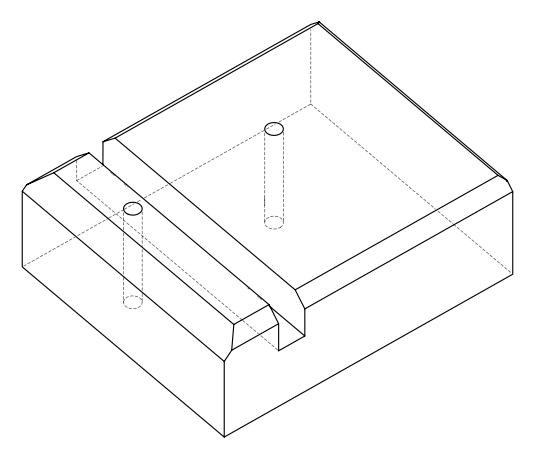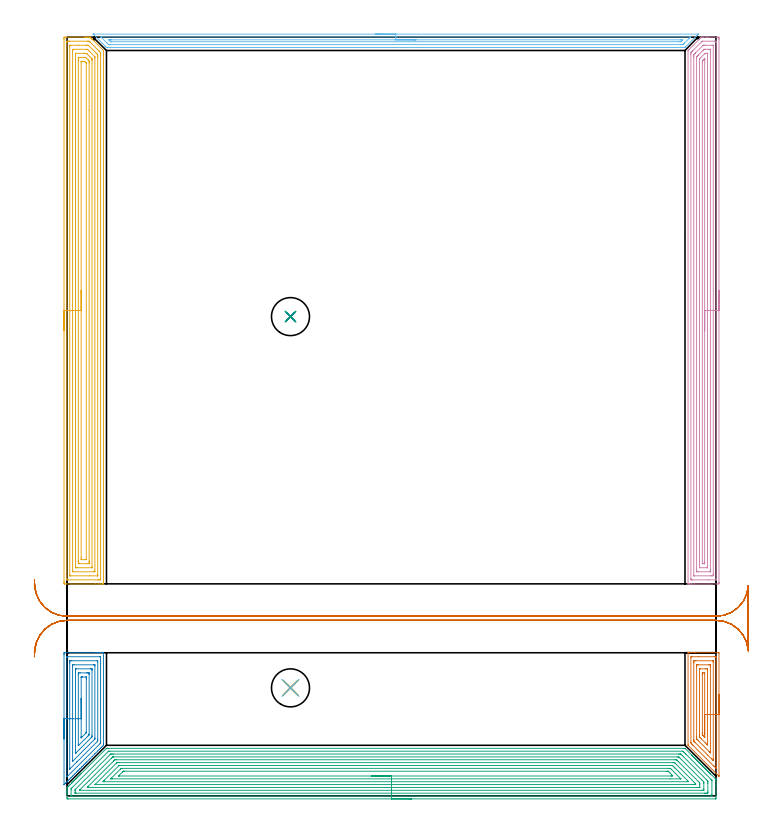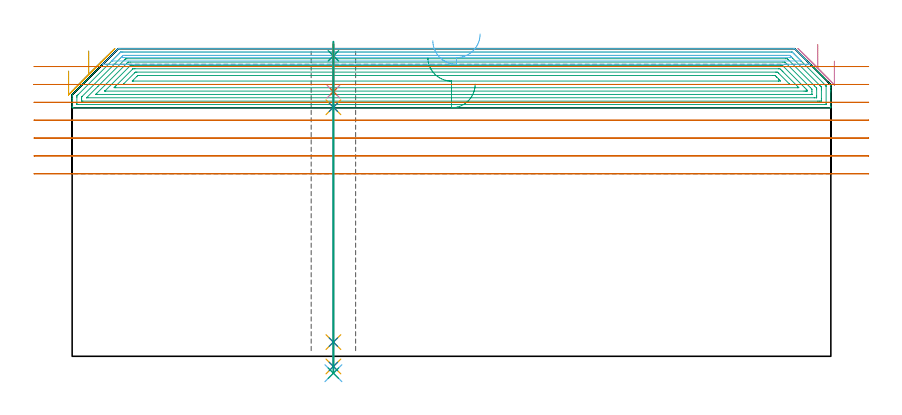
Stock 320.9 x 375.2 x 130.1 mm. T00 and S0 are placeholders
(PLAN: 15 operations, 8 tool changes, 78.4 min)
(1 AREA_MILL | FG_CHAMFER_SURFACE | UGT0205_001 | 2.82 min | 8663 mm3)
(2 AREA_MILL_1 | FG_CHAMFER_SURFACE_1 | UGT0205_001 | 3.51 min | 14572 mm3)
(3 AREA_MILL_2 | FG_CHAMFER_SURFACE_2 | UGT0205_001 | 22.67 min | 95317 mm3)
(4 AREA_MILL_3 | FG_CHAMFER_SURFACE_3 | UGT0205_001 | 13.15 min | 32500 mm3)
(5 AREA_MILL_4 | FG_CHAMFER_SURFACE_4 | UGT0205_001 | 15.45 min | 52870 mm3)
(6 AREA_MILL_5 | FG_CHAMFER_SURFACE_5 | UGT0205_001 | 7.21 min | 6330 mm3)
(7 MILL_RECTANGULAR_SLOT | SLOT_RECTANGULAR | UGT0201_004 | Follow Part, ap 8, ae 75% | 10.93 min | 572535 mm3)
(8 SPOT_DRILL | STEP1HOLE | NXT0321_9005460120000 | 0.05 min | 244 mm3)
(9 SPOT_DRILL_1 | STEP1HOLE_1 | NXT0321_9005460120000 | 0.05 min | 194 mm3)
(10 DRILL_BLIND_HOLE_INTO_CENTER | STEP1HOLE | NXT0301_092 | 0.08 min | 1853 mm3)
(11 GUN_DRILL_THROUGH_HOLE | STEP1HOLE | UGT0307_009 | 0.65 min | 12650 mm3)
(12 DRILL_TO_ENLARGE_THROUGH_HOLE | STEP1HOLE | UGT0301_256 | 0.56 min | 21335 mm3)
(13 DRILL_BLIND_HOLE_INTO_CENTER_1 | STEP1HOLE_1 | NXT0301_092 | 0.08 min | 1792 mm3)
(14 GUN_DRILL_THROUGH_HOLE_1 | STEP1HOLE_1 | UGT0307_009 | 0.65 min | 12782 mm3)
(15 DRILL_TO_ENLARGE_THROUGH_HOLE_1 | STEP1HOLE_1 | UGT0301_256 | 0.56 min | 21415 mm3)
(TOOL UGT0205_001 | Chamfer Mill 20 x 3 x 45 deg. | D20 FL50 Z2)
(TOOL UGT0201_004 | End Mill 32 mm | D32 FL53 Z6)
(TOOL NXT0321_9005460120000 | NC Spot Drill, 142deg, 12mm, Carbide, Uncoated | D12 PA142 FL30 Z2)
(TOOL NXT0301_092 | Carbide Drill 12.1mm [860.1-1210-061A1-MM 2214] | D12.1 PA140 FL77 Z2)
(TOOL UGT0307_009 | Gun Drill 12 mm | D12 PA130 FL24 Z1)
(TOOL UGT0301_256 | Twist Drill 18.8 mm | D18.8 PA118 FL135 Z2)
(OP 1 AREA_MILL)
G17 G21 G94 G90
T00 M6
G54
G17 G0 G90 X322.4 Y50.25 S1061 M3
G43 Z140.1 H0
Z124.8
G94 G1 Y50.212 Z123.928 F250.
Y50.098 Z123.064
Y49.909 Z122.212
Y49.647 Z121.38
Y49.313 Z120.574
Y48.91 Z119.8
Y48.442 Z119.064
Y47.91 Z118.372
Y47.321 Z117.729
Y46.678 Z117.14
Y45.986 Z116.608
Y45.25 Z116.14
Y44.476 Z115.737
Y43.67 Z115.403
Y42.838 Z115.141
Y41.986 Z114.952
Y41.122 Z114.838
Y40.25 Z114.8
Y9.873
X322.399 Y9.823 Z114.801
X322.391 Y9.712 Z114.805
X322.299 Y9.801 Z114.899
X322.226 Y9.873 Z114.971
X307.113 Y24.987 Z130.087
X307.107 Y25.004 Z130.093
X307.1 Y25.508 Z130.1
Y70.628
X307.103 Y70.791 Z130.088
X307.139 Y70.8 Z130.052
X307.521 Z129.678
X307.846 Z129.353
X308.533 Z128.662
X309.764 Z127.432
X310.309 Z126.885
X310.925 Z126.27
X322.129 Y70.799 Z115.069
X322.392 Y70.79 Z114.806
X322.399 Y70.526 Z114.799
X322.4 Y40.25 Z114.8
X320.986 Z116.214
X320.985 Y13.893 Z116.215
Y13.875
X320.967 Y13.595 Z116.233
X320.659 Y13.893 Z116.541
X320.079 Y14.471 Z117.121
X319.763 Y14.787 Z117.437
X309.421 Y25.129 Z127.779
X309.043 Y25.508 Z128.157
X308.533 Y26.029 Z128.667
X308.515 Y26.402 Z128.685
Y26.42
Y68.412
X308.533 Y68.79 Z128.667
X309.019 Y68.798 Z128.181
X312.348 Y68.8 Z124.852
X320.079 Z117.121
X320.565 Y68.798 Z116.635
X320.967 Y68.79 Z116.233
X320.985 Y68.412 Z116.215
X320.986 Y68.394 Z116.214
Y40.25
X319.572 Z117.628
X319.571 Y18.36 Z117.629
X319.57 Y17.979 Z117.63
X319.566 Y17.467 Z117.634
X319.565 Y17.451 Z117.635
X319.539 Y17.467 Z117.661
X319.191 Y17.811 Z118.009
X318.639 Y18.36 Z118.561
X316.852 Y20.147 Z120.348
X310.598 Y26.402 Z126.602
X310.309 Y26.692 Z126.891
X310.011 Y26.998 Z127.189
X309.939 Y27.073 Z127.261
X309.935 Y27.168 Z127.265
X309.932 Y27.295 Z127.268
X309.929 Y27.677 Z127.271
Y65.713
X309.93 Y66.095 Z127.27
X309.933 Y66.607 Z127.267
X309.935 Y66.789 Z127.265
X310.121 Y66.797 Z127.079
X310.309 Y66.798 Z126.891
X311.005 Y66.8 Z126.195
X319.191 Y66.799 Z118.009
X319.383 Y66.797 Z117.817
X319.51 Y66.793 Z117.69
X319.554 Y66.79 Z117.646
X319.565 Y66.776 Z117.635
X319.567 Y66.734 Z117.633
X319.569 Y66.607 Z117.631
X319.571 Y66.224 Z117.629
X319.572 Y40.25 Z117.628
X318.157 Z119.043
Y21.934
X318.152 Y21.32 Z119.048
X318.151 Y21.312 Z119.049
X318.148 Z119.052
X318.106 Y21.348 Z119.094
X318.021 Y21.429 Z119.179
X317.853 Y21.596 Z119.347
X317.514 Y21.934 Z119.686
X312.086 Y27.363 Z125.114
X311.675 Y27.776 Z125.525
X311.47 Y27.985 Z125.73
X311.369 Y28.092 Z125.831
X311.349 Y28.116 Z125.851
X311.347 Y28.139 Z125.853
X311.345 Y28.188 Z125.855
X311.343 Y28.936 Z125.857
Y29.082
Y63.926
X311.347 Y64.669 Z125.853
X311.35 Y64.777 Z125.85
X311.357 Y64.791 Z125.843
X311.38 Y64.794 Z125.82
X311.434 Y64.797 Z125.766
X311.651 Y64.799 Z125.549
X312.086 Y64.8 Z125.114
X317.434 Z119.766
X317.855 Y64.794 Z119.345
X318.065 Y64.79 Z119.135
X318.151 Y64.778 Z119.049
X318.157 Y63.926 Z119.043
Y40.25
X316.743 Z120.457
Y25.508
X316.742 Y25.292 Z120.458
X316.739 Y25.218 Z120.461
X316.737 Y25.177 Z120.463
X316.664 Y25.244 Z120.536
X316.526 Y25.375 Z120.674
X316.39 Y25.508 Z120.81
X315.638 Y26.26 Z121.562
X313.71 Y28.188 Z123.49
X312.974 Y28.926 Z124.226
X312.821 Y29.082 Z124.379
X312.77 Y29.14 Z124.43
X312.764 Y29.192 Z124.436
X312.761 Y29.296 Z124.439
X312.757 Y29.975 Z124.443
Y30.193
Y62.576
X312.759 Y62.721 Z124.441
X312.762 Y62.773 Z124.438
X312.765 Y62.791 Z124.435
X312.77 Y62.794 Z124.43
X312.81 Y62.797 Z124.39
X312.974 Y62.799 Z124.226
X313.205 Y62.8 Z123.995
X315.871 Y62.799 Z121.329
X316.526 Y62.79 Z120.674
X316.736 Y62.784 Z120.464
X316.741 Y62.358 Z120.459
X316.742 Y62.14 Z120.458
X316.743 Y40.25 Z120.457
X315.329 Z121.871
Y29.393
X315.327 Y29.082 Z121.873
X315.325 Y29.042 Z121.875
X315.322 Y29.037 Z121.878
X315.319 Z121.881
X315.268 Y29.082 Z121.932
X314.75 Y29.599 Z122.45
X314.376 Y29.975 Z122.824
X314.25 Y30.11 Z122.95
X314.178 Y30.198 Z123.022
X314.176 Y30.267 Z123.024
X314.173 Y30.556 Z123.027
X314.171 Y30.869 Z123.029
Y31.451
Y60.041
X314.173 Y60.353 Z123.027
X314.176 Y60.644 Z123.024
X314.178 Y60.78 Z123.022
X314.314 Y60.791 Z122.886
X314.75 Y60.797 Z122.45
X315.195 Y60.799 Z122.005
X315.31 Y60.793 Z121.89
X315.32 Y60.79 Z121.88
X315.323 Y60.781 Z121.877
X315.326 Y60.744 Z121.874
X315.328 Y60.664 Z121.872
X315.329 Y40.25 Z121.871
Y39.378 Z121.909
Y38.513 Z122.023
Y37.662 Z122.212
Y36.83 Z122.474
Y36.024 Z122.808
Y35.25 Z123.211
Y34.514 Z123.68
Y33.822 Z124.211
Y33.179 Z124.8
Y32.59 Z125.443
Y32.058 Z126.135
Y31.59 Z126.871
Y31.187 Z127.645
Y30.853 Z128.451
Y30.591 Z129.283
Y30.402 Z130.135
Y30.288 Z131.
Y30.25 Z131.871
G0 Z140.1
M5
M2
(OP 2 AREA_MILL_1)
G17 G21 G94 G90
T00 M6
G54
G17 G0 G90 X-1.5 Y28.15 S1061 M3
G43 Z140.1 H0
Z120.6
G94 G1 Y28.188 Z119.728 F250.
Y28.302 Z118.863
Y28.491 Z118.012
Y28.753 Z117.18
Y29.087 Z116.374
Y29.49 Z115.6
Y29.958 Z114.864
Y30.489 Z114.172
Y31.079 Z113.529
Y31.722 Z112.939
Y32.414 Z112.408
Y33.15 Z111.94
Y33.924 Z111.537
Y34.73 Z111.203
Y35.562 Z110.941
Y36.413 Z110.752
Y37.278 Z110.638
Y38.15 Z110.6
Y69.808
X-1.499 Y70.218 Z110.601
X-1.495 Y70.693 Z110.603
X-1.491 Y70.791 Z110.605
X-1.024 Y70.8 Z111.073
X13.991 Z126.085
X14.603 Z126.701
X14.874 Z126.971
X15.486 Z127.583
X15.757 Z127.853
X16.299 Z128.399
X16.641 Z128.74
X17.524 Z129.623
X17.709 Y70.799 Z129.808
X17.972 Y70.79 Z130.071
X17.993 Y70.734 Z130.093
X18. Y70.663 Z130.1
Y25.679
X17.996 Y25.002 Z130.088
X17.973 Y24.975 Z130.071
X17.965 Y24.965 Z130.063
X17.524 Y24.523 Z129.622
X17.345 Y24.343 Z129.441
X16.781 Y23.781 Z128.881
X16.454 Y23.452 Z128.55
X15.867 Y22.867 Z127.967
X15.169 Y22.168 Z127.268
X13.78 Y20.78 Z125.879
X12.444 Y19.444 Z124.543
X11.108 Y18.107 Z123.207
X9.772 Y16.771 Z121.87
X9.326 Y16.326 Z121.425
X8.882 Y15.88 Z120.979
X8.322 Y15.322 Z120.421
X8.103 Y15.101 Z120.2
X7.991 Y14.99 Z120.088
X7.454 Y14.454 Z119.553
X7.22 Y14.218 Z119.316
X7.1 Y14.099 Z119.198
X6.586 Y13.585 Z118.685
X6.336 Y13.335 Z118.433
X6.21 Y13.208 Z118.307
X5.717 Y12.717 Z117.817
X5.453 Y12.451 Z117.549
X5.319 Y12.317 Z117.416
X4.849 Y11.849 Z116.949
X4.57 Y11.568 Z116.666
X3.981 Y10.981 Z116.081
X3.687 Y10.684 Z115.782
X3.098 Y10.098 Z115.198
X2.803 Y9.801 Z114.899
X2.2 Y9.2 Z114.3
X1.92 Y8.918 Z114.015
X1.239 Y8.239 Z113.339
X0.865 Y7.863 Z112.962
X0.325 Y7.325 Z112.425
X-0.025 Y6.973 Z112.071
X-0.589 Y6.411 Z111.511
X-0.916 Y6.082 Z111.18
X-1.363 Y5.636 Z110.735
X-1.465 Y5.541 Z110.633
X-1.495 Y5.516 Z110.603
X-1.499 Y5.619 Z110.6
X-1.5 Y5.636
Y38.15
X-0.086 Z112.014
X-0.085 Y68.436 Z112.015
X-0.082 Y68.645 Z112.018
X-0.079 Y68.749 Z112.021
X-0.075 Y68.79 Z112.025
X0.022 Y68.793 Z112.122
X0.383 Y68.799 Z112.483
X16.28 Y68.8 Z128.38
X16.48 Y68.796 Z128.58
X16.568 Y68.792 Z128.668
X16.579 Y68.789 Z128.679
X16.581 Y68.777 Z128.681
X16.584 Y68.737 Z128.684
X16.585 Y68.656 Z128.685
X16.586 Y68.492 Z128.686
X16.585 Y26.57 Z128.685
X16.58 Y26.152 Z128.68
X16.579 Y26.052 Z128.679
X16.529 Y25.991 Z128.629
X16.433 Y25.889 Z128.533
X16.229 Y25.679 Z128.329
X0.102 Y9.553 Z112.202
X0.025 Y9.478 Z112.125
X-0.051 Y9.407 Z112.049
X-0.079 Y9.382 Z112.021
X-0.084 Y9.588 Z112.016
X-0.085 Y9.645 Z112.015
X-0.086 Y38.15 Z112.014
X1.328 Z113.428
X1.329 Y65.764 Z113.429
X1.33 Y66.062 Z113.43
X1.335 Y66.655 Z113.435
X1.345 Y66.79 Z113.445
X1.485 Y66.797 Z113.585
X1.626 Y66.799 Z113.726
X2.365 Y66.8 Z114.465
X14.874 Y66.799 Z126.974
X15.018 Y66.795 Z127.118
X15.113 Y66.79 Z127.213
X15.165 Y66.782 Z127.265
X15.167 Y66.754 Z127.267
X15.169 Y66.655 Z127.269
X15.171 Y66.356 Z127.271
Y28.052
X15.168 Y27.461 Z127.268
X15.165 Y27.167 Z127.265
X15.16 Y27.072 Z127.26
X15.099 Y27.007 Z127.199
X14.874 Y26.775 Z126.974
X4.887 Y16.786 Z116.987
X1.626 Y13.525 Z113.726
X1.468 Y13.368 Z113.568
X1.401 Y13.304 Z113.501
X1.358 Y13.265 Z113.458
X1.336 Y13.247 Z113.436
X1.333 Y13.284 Z113.433
X1.33 Y13.363 Z113.43
X1.329 Y13.413 Z113.429
X1.328 Y13.508 Z113.428
Y38.15
X2.743 Z114.843
Y63.983
X2.745 Y64.636 Z114.845
X2.747 Y64.731 Z114.847
X2.749 Y64.781 Z114.849
X2.785 Y64.79 Z114.885
X3.465 Y64.8 Z115.565
X13.18 Z125.28
X13.533 Y64.796 Z125.633
X13.709 Y64.792 Z125.809
X13.748 Y64.79 Z125.848
X13.751 Y64.763 Z125.851
X13.753 Y64.71 Z125.853
X13.757 Y64.219 Z125.857
Y28.587
X13.755 Y28.351 Z125.855
X13.752 Y28.188 Z125.852
X13.75 Y28.111 Z125.85
X13.7 Y28.057 Z125.8
X13.551 Y27.904 Z125.651
X13.112 Y27.461 Z125.212
X2.856 Y17.205 Z114.956
X2.791 Y17.143 Z114.891
X2.764 Y17.119 Z114.864
X2.751 Y17.111 Z114.851
X2.749 Y17.115 Z114.849
X2.747 Y17.192 Z114.847
X2.743 Y17.426 Z114.843
Y38.15
X4.157 Z116.257
Y62.32
X4.159 Y62.44 Z116.259
X4.164 Y62.679 Z116.264
X4.171 Y62.791 Z116.271
X4.202 Y62.794 Z116.302
X4.275 Y62.797 Z116.375
X4.565 Y62.8 Z116.665
X11.631 Z123.731
X12.224 Y62.797 Z124.324
X12.309 Y62.793 Z124.409
X12.328 Y62.791 Z124.428
X12.336 Y62.718 Z124.436
X12.34 Y62.56 Z124.44
X12.343 Y62.321 Z124.443
Y62.201
X12.342 Y30.014 Z124.442
X12.336 Y29.242 Z124.436
X12.328 Y29.138 Z124.428
X12.224 Y29.029 Z124.324
X11.889 Y28.689 Z123.989
X6.209 Y23.007 Z118.309
X4.427 Y21.225 Z116.527
X4.351 Y21.149 Z116.451
X4.275 Y21.076 Z116.375
X4.197 Y21.007 Z116.297
X4.163 Y20.979 Z116.263
X4.161 Y21.026 Z116.261
X4.158 Y21.105 Z116.258
X4.157 Y21.225 Z116.257
Y21.345
Y38.15
X5.571 Z117.671
Y60.003
X5.573 Y60.419 Z117.673
X5.575 Y60.657 Z117.675
X5.578 Y60.773 Z117.678
X5.583 Y60.791 Z117.683
X5.611 Y60.794 Z117.711
X5.666 Y60.798 Z117.766
X6.042 Y60.8 Z118.142
X6.548 Z118.648
X9.575 Z121.675
X10.081 Y60.799 Z122.181
X10.458 Y60.796 Z122.558
X10.835 Y60.79 Z122.935
X10.922 Y60.78 Z123.022
X10.925 Y60.704 Z123.025
X10.927 Y60.578 Z123.027
X10.928 Y60.419 Z123.028
X10.929 Y59.945 Z123.029
X10.928 Y30.549 Z123.028
X10.927 Y30.341 Z123.027
X10.924 Y30.237 Z123.024
X10.922 Y30.19 Z123.022
X10.876 Y30.133 Z122.976
X10.669 Y29.92 Z122.769
X10.458 Y29.706 Z122.558
X10.227 Y29.475 Z122.327
X5.792 Y25.041 Z117.892
X5.616 Y24.869 Z117.716
X5.584 Y24.842 Z117.684
X5.578 Y24.839 Z117.678
X5.576 Y24.858 Z117.676
X5.573 Y24.942 Z117.673
X5.571 Y25.018 Z117.671
Y25.075
Y38.15
X6.985 Z119.085
X6.986 Y58.577 Z119.086
Y58.638
X6.99 Y58.741 Z119.09
X6.992 Y58.784 Z119.092
X7.165 Y58.79 Z119.265
X7.487 Y58.797 Z119.587
X7.648 Y58.8 Z119.748
X9.471 Y58.799 Z121.571
X9.481 Y58.797 Z121.581
X9.508 Y58.791 Z121.608
X9.512 Y58.701 Z121.612
X9.513 Y58.638 Z121.613
X9.515 Y57.808 Z121.615
X9.514 Y31.914 Z121.614
X9.51 Y31.5 Z121.61
X9.508 Y31.293 Z121.608
X9.496 Y31.205 Z121.596
X9.447 Y31.152 Z121.547
X9.325 Y31.024 Z121.425
X7.45 Y29.147 Z119.55
X7.233 Y28.932 Z119.333
X7.019 Y28.724 Z119.119
X6.996 Y28.704 Z119.096
X6.992 Z119.092
X6.99 Y28.732 Z119.09
X6.987 Y28.881 Z119.087
X6.985 Y29.181 Z119.085
Y29.242
Y38.15
Y39.021 Z119.123
Y39.886 Z119.237
Y40.738 Z119.426
Y41.57 Z119.688
Y42.376 Z120.022
Y43.15 Z120.425
Y43.886 Z120.894
Y44.578 Z121.425
Y45.221 Z122.014
Y45.81 Z122.657
Y46.341 Z123.349
Y46.81 Z124.085
Y47.213 Z124.859
Y47.547 Z125.665
Y47.809 Z126.497
Y47.998 Z127.349
Y48.112 Z128.214
Y48.15 Z129.085
G0 Z140.1
M5
M2
(OP 3 AREA_MILL_2)
G17 G21 G94 G90
T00 M6
G54
G17 G0 G90 X170.45 Y-1.5 S1061 M3
G43 Z140.1 H0
Z115.1
G94 G1 X170.412 Z114.228 F250.
X170.298 Z113.363
X170.109 Z112.512
X169.847 Z111.68
X169.513 Z110.874
X169.11 Z110.1
X168.642 Z109.364
X168.11 Z108.672
X167.521 Z108.029
X166.878 Z107.439
X166.186 Z106.908
X165.45 Z106.44
X164.676 Z106.037
X163.87 Z105.703
X163.038 Z105.441
X162.186 Z105.252
X161.322 Z105.138
X160.45 Z105.1
X0.612
X0.088 Y-1.494 Z105.103
X0.008 Y-1.491 Z105.105
X0. Y-0.973 Z105.623
Y0.801 Z107.395
Y1.358 Z107.955
Y1.688 Z108.284
Y2.245 Z108.841
Y2.575 Z109.17
Y3.234 Z109.833
Y3.905 Z110.504
X0.002 Y3.964 Z110.563
X0.01 Y4.009 Z110.606
X0.166 Y4.167 Z110.765
X0.348 Y4.348 Z110.947
X0.939 Y4.94 Z111.538
X1.059 Y5.061 Z111.657
X1.427 Y5.427 Z112.027
X1.581 Y5.581 Z112.181
X2.12 Y6.122 Z112.717
X2.288 Y6.289 Z112.887
X2.398 Y6.399 Z112.997
X2.563 Y6.566 Z113.16
X2.729 Y6.73 Z113.327
X2.845 Y6.846 Z113.444
X3.007 Y7.009 Z113.604
X3.169 Y7.17 Z113.768
X3.291 Y7.292 Z113.89
X3.45 Y7.452 Z114.047
X3.609 Y7.61 Z114.208
X3.738 Y7.739 Z114.337
X3.894 Y7.896 Z114.491
X4.05 Y8.051 Z114.649
X4.184 Y8.185 Z114.783
X4.337 Y8.339 Z114.935
X4.49 Y8.491 Z115.089
X4.631 Y8.632 Z115.229
X4.781 Y8.783 Z115.378
X4.931 Y8.932 Z115.529
X5.077 Y9.078 Z115.676
X5.224 Y9.226 Z115.822
X5.371 Y9.372 Z115.97
X5.524 Y9.525 Z116.122
X5.668 Y9.67 Z116.265
X5.812 Y9.813 Z116.41
X5.97 Y9.971 Z116.569
X6.111 Y10.113 Z116.709
X6.252 Y10.253 Z116.851
X6.417 Y10.418 Z117.015
X6.555 Y10.556 Z117.152
X6.692 Y10.693 Z117.291
X6.863 Y10.864 Z117.462
X6.998 Y11. Z117.596
X7.133 Y11.134 Z117.732
X19.422 Y23.421 Z130.021
X19.505 Y23.495 Z130.09
X20.257 Y23.5 Z130.1
X305.107
X305.595 Y23.501 Z130.08
X305.672 Y23.429 Z130.027
X308.79 Y20.312 Z126.908
X308.896 Y20.205 Z126.804
X308.977 Y20.123 Z126.723
X309.085 Y20.016 Z126.612
X309.189 Y19.911 Z126.511
X309.275 Y19.826 Z126.425
X309.381 Y19.721 Z126.317
X309.483 Y19.617 Z126.217
X309.572 Y19.528 Z126.128
X309.677 Y19.425 Z126.021
X309.777 Y19.324 Z125.923
X309.87 Y19.23 Z125.83
X309.972 Y19.13 Z125.726
X310.07 Y19.03 Z125.63
X310.168 Y18.933 Z125.532
X310.268 Y18.834 Z125.43
X310.364 Y18.736 Z125.336
X310.465 Y18.635 Z125.235
X310.564 Y18.538 Z125.134
X310.657 Y18.443 Z125.042
X310.763 Y18.337 Z124.937
X310.859 Y18.243 Z124.839
X310.951 Y18.149 Z124.749
X311.06 Y18.04 Z124.639
X311.155 Y17.947 Z124.543
X311.245 Y17.856 Z124.455
X311.358 Y17.742 Z124.342
X311.45 Y17.651 Z124.248
X311.538 Y17.562 Z124.161
X311.656 Y17.445 Z124.044
X311.746 Y17.356 Z123.952
X311.832 Y17.268 Z123.868
X311.953 Y17.147 Z123.746
X312.042 Y17.06 Z123.656
X312.126 Y16.975 Z123.574
X312.251 Y16.849 Z123.448
X312.337 Y16.765 Z123.361
X312.419 Y16.681 Z123.28
X312.549 Y16.552 Z123.151
X312.633 Y16.469 Z123.065
X312.713 Y16.387 Z122.987
X312.846 Y16.254 Z122.853
X312.928 Y16.173 Z122.769
X313.007 Y16.094 Z122.693
X313.144 Y15.956 Z122.555
X313.224 Y15.878 Z122.474
X313.3 Y15.8 Z122.399
X313.442 Y15.659 Z122.258
X313.52 Y15.582 Z122.178
X313.594 Y15.506 Z122.106
X313.739 Y15.361 Z121.96
X313.815 Y15.286 Z121.883
X313.888 Y15.213 Z121.812
X314.037 Y15.063 Z121.662
X314.111 Y14.991 Z121.587
X314.181 Y14.919 Z121.518
X314.335 Y14.766 Z121.365
X314.406 Y14.695 Z121.292
X314.475 Y14.626 Z121.225
X314.632 Y14.468 Z121.067
X314.702 Y14.4 Z120.996
X314.768 Y14.332 Z120.931
X314.93 Y14.17 Z120.77
X314.998 Y14.104 Z120.7
X315.062 Y14.038 Z120.637
X315.228 Y13.873 Z120.472
X315.293 Y13.808 Z120.405
X315.356 Y13.745 Z120.344
X315.525 Y13.575 Z120.174
X315.589 Y13.513 Z120.109
X315.649 Y13.451 Z120.05
X315.823 Y13.278 Z119.877
X315.884 Y13.217 Z119.814
X315.943 Y13.157 Z119.756
X316.121 Y12.98 Z119.579
X316.18 Y12.921 Z119.518
X316.237 Y12.864 Z119.463
X316.418 Y12.682 Z119.281
X316.476 Y12.626 Z119.223
X316.53 Y12.57 Z119.169
X316.716 Y12.385 Z118.984
X316.771 Y12.33 Z118.927
X316.824 Y12.277 Z118.876
X317.013 Y12.087 Z118.686
X317.067 Y12.035 Z118.631
X317.117 Y11.983 Z118.582
X317.311 Y11.789 Z118.388
X317.362 Y11.739 Z118.336
X317.411 Y11.689 Z118.288
X317.609 Y11.492 Z118.091
X317.658 Y11.443 Z118.04
X317.705 Y11.396 Z117.995
X317.906 Y11.194 Z117.793
X317.953 Y11.148 Z117.745
X317.998 Y11.102 Z117.701
X318.204 Y10.896 Z117.495
X318.249 Y10.852 Z117.449
X320.585 Y8.515 Z115.114
X320.762 Y8.339 Z114.937
X320.883 Y8.215 Z114.813
X320.898 Y8.193 Z114.79
X320.9 Y8.118 Z114.716
Y8.105 Z114.704
Y7.009 Z113.604
Y5.793 Z112.389
Y5.235 Z111.829
Y-0.973 Z105.625
X320.897 Y-1.254 Z105.343
X320.89 Y-1.492 Z105.106
X320.65 Y-1.499 Z105.099
X160.45 Y-1.5 Z105.1
Y-0.086 Z106.514
X2.398
X2.175 Y-0.084 Z106.516
X2.064 Y-0.082 Z106.518
X2.016 Y-0.079 Z106.521
X2.01 Y-0.047 Z106.553
X2.005 Y0.055 Z106.655
X2.001 Y0.309 Z106.909
X2.002 Y2.969 Z109.569
X2.01 Y3.462 Z110.062
X2.018 Y3.556 Z110.156
X2.077 Y3.621 Z110.221
X2.155 Y3.703 Z110.303
X2.398 Y3.949 Z110.549
X2.599 Y4.149 Z110.749
X20.257 Y21.807 Z128.407
X20.398 Y21.946 Z128.546
X20.51 Y22.051 Z128.651
X20.541 Y22.079 Z128.679
X20.593 Y22.081 Z128.681
X20.704 Y22.084 Z128.684
X21.15 Y22.086 Z128.686
X304.215
X304.438 Y22.082 Z128.682
X304.544 Y22.079 Z128.679
X304.751 Y21.888 Z128.488
X305.107 Y21.541 Z128.141
X305.451 Y21.199 Z127.799
X306. Y20.65 Z127.25
X318.502 Y8.148 Z114.748
X318.752 Y7.896 Z114.496
X318.833 Y7.81 Z114.41
X318.89 Y7.745 Z114.345
X318.893 Y7.698 Z114.298
X318.899 Y7.502 Z114.102
X318.9 Y0.801 Z107.401
X318.898 Y0.407 Z107.007
X318.89 Y0.01 Z106.61
X318.883 Y-0.079 Z106.521
X318.836 Y-0.082 Z106.518
X318.725 Y-0.084 Z106.516
X318.502 Y-0.086 Z106.514
X160.45
Y1.328 Z107.928
X4.546 Y1.329 Z107.929
X4.184 Y1.33 Z107.93
X4.064 Y1.333 Z107.933
X4.024 Y1.335 Z107.935
X4.01 Y1.342 Z107.942
X4.007 Y1.383 Z107.983
X4.003 Y1.505 Z108.105
X4.001 Y1.688 Z108.288
X4. Y1.871 Z108.471
Y2.575 Z109.175
X4.001 Y2.757 Z109.357
X4.005 Y2.94 Z109.54
X4.01 Y3.062 Z109.662
X4.024 Y3.113 Z109.713
X4.048 Y3.14 Z109.74
X4.184 Y3.284 Z109.884
X21.212 Y20.312 Z126.912
X21.493 Y20.585 Z127.185
X21.572 Y20.66 Z127.26
X21.688 Y20.665 Z127.265
X22.043 Y20.668 Z127.268
X22.575 Y20.671 Z127.271
X22.936
X302.429
X302.961
X303.322 Y20.667 Z127.267
X303.441 Y20.664 Z127.264
X303.53 Y20.659 Z127.259
X303.6 Y20.591 Z127.191
X303.886 Y20.312 Z126.912
X304.215 Y19.986 Z126.586
X304.776 Y19.425 Z126.025
X316.305 Y7.896 Z114.496
X316.716 Y7.483 Z114.083
X316.83 Y7.363 Z113.963
X316.885 Y7.304 Z113.904
X316.891 Y7.192 Z113.792
X316.897 Y7.009 Z113.609
X316.899 Y6.827 Z113.427
X316.9 Y6.122 Z112.722
Y2.392 Z108.992
X316.898 Y1.688 Z108.288
X316.896 Y1.509 Z108.109
X316.887 Y1.335 Z107.935
X316.716 Y1.333 Z107.933
X316.184 Y1.33 Z107.93
X315.823 Y1.329 Z107.929
X315.292 Y1.328 Z107.928
X160.45
Y2.743 Z109.343
X6.694
X6.272 Y2.745 Z109.345
X6.129 Y2.748 Z109.348
X6.111 Y2.75 Z109.35
X6.112 Y2.753 Z109.353
X6.136 Y2.783 Z109.383
X6.181 Y2.831 Z109.431
X10.933 Y7.584 Z114.184
X22.043 Y18.694 Z125.294
X22.413 Y19.058 Z125.658
X22.592 Y19.231 Z125.831
X22.624 Y19.25 Z125.85
X22.665 Y19.253 Z125.853
X22.755 Y19.255 Z125.855
X22.936 Y19.257 Z125.857
X23.105
X301.705
X302.429 Y19.251 Z125.851
X302.473 Y19.25 Z125.85
X302.52 Y19.219 Z125.819
X302.621 Y19.123 Z125.723
X302.82 Y18.928 Z125.528
X303.213 Y18.538 Z125.138
X303.322 Y18.43 Z125.03
X314.037 Y7.714 Z114.314
X314.738 Y7.009 Z113.609
X314.836 Y6.906 Z113.506
X314.89 Y6.846 Z113.446
X314.892 Y6.794 Z113.394
X314.896 Y6.58 Z113.18
X314.9 Y6.152 Z112.752
Y3.491 Z110.091
X314.898 Y3.033 Z109.633
X314.894 Y2.819 Z109.419
X314.89 Y2.766 Z109.366
X314.886 Y2.749 Z109.349
X314.863 Y2.748 Z109.348
X314.759 Y2.745 Z109.345
X314.037 Y2.743 Z109.343
X313.868
X160.45
Y4.157 Z110.757
X10.435
X10.242 Y4.158 Z110.758
X10.113 Y4.16 Z110.76
X10.012 Y4.164 Z110.764
X9.979 Y4.17 Z110.77
X10.01 Y4.203 Z110.803
X10.149 Y4.348 Z110.948
X10.29 Y4.492 Z111.092
X10.435 Y4.637 Z111.237
X22.936 Y17.138 Z123.738
X23.195 Y17.395 Z123.995
X23.455 Y17.651 Z124.251
X23.645 Y17.834 Z124.434
X23.829 Y17.837 Z124.437
X24.53 Y17.842 Z124.442
X300.643
X301.348 Y17.838 Z124.438
X301.435 Y17.836 Z124.436
X301.536 Y17.756 Z124.356
X301.646 Y17.651 Z124.251
X302.429 Y16.873 Z123.473
X312.251 Y7.05 Z113.65
X312.291 Y7.009 Z113.609
X312.89 Y6.374 Z112.974
X312.893 Y6.122 Z112.722
X312.899 Y5.478 Z112.078
Y4.348 Z110.948
X312.897 Y4.187 Z110.787
X312.894 Y4.168 Z110.768
X312.892 Y4.164 Z110.764
X312.868 Y4.162 Z110.762
X312.766 Y4.158 Z110.758
X312.637 Y4.157 Z110.757
X312.444
X160.45
Y5.571 Z112.171
X14.202 Y5.572 Z112.172
X14.007 Y5.573 Z112.173
X13.906 Y5.575 Z112.175
X13.85 Y5.577 Z112.177
X13.883 Y5.623 Z112.223
X13.918 Y5.667 Z112.267
X13.945 Y5.696 Z112.296
X14.007 Y5.759 Z112.359
X24.423 Y16.175 Z122.775
X24.523 Y16.274 Z122.874
X24.606 Y16.352 Z122.952
X24.663 Y16.403 Z123.003
X24.692 Y16.422 Z123.022
X24.722 Y16.423 Z123.023
X25.062 Y16.427 Z123.027
X25.615 Y16.429 Z123.029
X25.953
X299.75
X300.089 Y16.427 Z123.027
X300.365 Y16.423 Z123.023
X300.397 Y16.422 Z123.022
X300.434 Y16.406 Z123.006
X300.527 Y16.319 Z122.919
X300.643 Y16.208 Z122.808
X309.843 Y7.009 Z113.609
X310.465 Y6.381 Z112.981
X310.714 Y6.122 Z112.722
X310.89 Y5.904 Z112.504
X310.891 Y5.699 Z112.299
X310.872 Y5.578 Z112.178
X310.742 Y5.576 Z112.176
X310.465 Y5.573 Z112.173
X310.127 Y5.571 Z112.171
X309.572
X160.45
Y6.985 Z113.585
X18.471 Y6.986 Z113.586
X17.718 Y7.009 Z113.609
X18.09 Y7.388 Z113.988
X18.471 Y7.774 Z114.374
X25.615 Y14.917 Z121.517
X25.654 Y14.952 Z121.552
X25.7 Y14.991 Z121.591
X26.484 Y15.014 Z121.614
X26.508
X298.833
X298.857
X299.4 Y14.991 Z121.591
X299.75 Y14.651 Z121.251
X300.299 Y14.104 Z120.704
X300.643 Y13.76 Z120.36
X306.893 Y7.508 Z114.108
X307.382 Y7.009 Z113.609
X306.916 Y6.986 Z113.586
X306.893
X160.45 Y6.985 Z113.585
Y8.399 Z114.999
X22.429
X22.043 Y8.4 Z115.
X21.657 Y8.404 Z115.004
X21.566 Y8.406 Z115.006
X21.764 Y8.614 Z115.214
X21.873 Y8.726 Z115.326
X26.436 Y13.289 Z119.889
X26.508 Y13.359 Z119.959
X26.766 Y13.593 Z120.193
X27.018 Y13.598 Z120.198
X27.401 Y13.6 Z120.2
X297.578
X297.964 Y13.598 Z120.198
X298.345 Y13.593 Z120.193
X298.734 Y13.217 Z119.817
X298.857 Y13.096 Z119.696
X303.322 Y8.631 Z115.231
X303.505 Y8.436 Z115.036
X303.532 Y8.404 Z115.004
X303.516 Y8.402 Z115.002
X303.489 Y8.4 Z115.
X298.366 Y8.399 Z114.999
X160.45
Y9.814 Z116.414
X25.987 Y9.815 Z116.415
X25.615 Y9.817 Z116.417
X25.463 Y9.821 Z116.421
X25.432 Y9.826 Z116.426
X25.443 Y9.84 Z116.44
X25.466 Y9.866 Z116.466
X25.615 Y10.019 Z116.619
X27.401 Y11.805 Z118.405
X27.667 Y12.066 Z118.666
X27.76 Y12.155 Z118.755
X27.786 Y12.178 Z118.778
X27.827 Y12.18 Z118.78
X27.92 Y12.183 Z118.783
X28.294 Y12.186 Z118.786
X28.439
X296.323
X297.071 Y12.184 Z118.784
X297.22 Y12.183 Z118.783
X297.304 Y12.179 Z118.779
X297.661 Y11.836 Z118.436
X297.865 Y11.638 Z118.238
X297.964 Y11.54 Z118.14
X298.061 Y11.443 Z118.043
X298.857 Y10.644 Z117.244
X298.939 Y10.556 Z117.156
X299.598 Y9.821 Z116.421
X298.857 Y9.815 Z116.415
X298.711 Y9.814 Z116.414
X160.45
X159.578 Z116.452
X158.714 Z116.566
X157.862 Z116.754
X157.03 Z117.017
X156.224 Z117.351
X155.45 Z117.753
X154.714 Z118.222
X154.022 Z118.753
X153.379 Z119.343
X152.79 Z119.986
X152.258 Z120.678
X151.79 Z121.414
X151.387 Z122.188
X151.053 Z122.993
X150.791 Z123.825
X150.602 Z124.677
X150.488 Z125.542
X150.45 Z126.414
G0 Z140.1
M5
M2
(OP 4 AREA_MILL_3)
G17 G21 G94 G90
T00 M6
G54
G17 G0 G90 X322.4 Y250. S1061 M3
G43 Z140.1 H0
Z124.8
G94 G1 Y249.962 Z123.928 F250.
Y249.848 Z123.063
Y249.659 Z122.212
Y249.397 Z121.38
Y249.063 Z120.574
Y248.66 Z119.8
Y248.192 Z119.064
Y247.66 Z118.372
Y247.071 Z117.729
Y246.428 Z117.14
Y245.736 Z116.608
Y245. Z116.14
Y244.226 Z115.737
Y243.42 Z115.403
Y242.588 Z115.141
Y241.737 Z114.952
Y240.872 Z114.838
Y240. Z114.8
Y105.775
X322.399 Y105.429 Z114.801
X322.394 Y104.887 Z114.804
X322.392 Y104.808 Z114.806
X321.855 Y104.8 Z115.342
X310.309 Z126.885
X308.895 Z128.301
X308.533 Z128.662
X307.809 Z129.391
X307.544 Z129.655
X307.141 Z130.05
X307.103 Y104.809 Z130.088
X307.1 Y104.982 Z130.1
Y368.312
X307.104 Y368.605 Z130.09
X307.645 Y369.145 Z129.554
X313.368 Y374.869 Z123.83
X313.418 Y374.919 Z123.779
X313.561 Y375.062 Z123.638
X313.67 Y375.167 Z123.53
X313.709 Y375.198 Z123.489
X313.961 Y375.2 Z123.238
X314.75 Z122.444
X316. Z121.197
X316.526 Z120.668
X317.151 Z120.044
X321.592 Z115.605
X321.855 Y375.198 Z115.342
X322.392 Y375.192 Z114.806
X322.394 Y375.113 Z114.804
X322.398 Y374.571 Z114.802
X322.4 Y374.022 Z114.8
Y240.
X320.986 Z116.214
X320.985 Y107.199 Z116.215
X320.967 Y106.81 Z116.233
X320.492 Y106.802 Z116.708
X317.163 Y106.8 Z120.037
X309.421 Z127.779
X308.946 Y106.802 Z128.254
X308.533 Y106.81 Z128.667
X308.515 Y107.218 Z128.685
Y107.236
X308.514 Y366.523 Z128.686
X308.515 Y367.417 Z128.685
X308.516 Y367.435 Z128.684
X308.533 Y367.571 Z128.667
X308.898 Y367.944 Z128.302
X309.261 Y368.312 Z127.939
X309.341 Y368.392 Z127.859
X313.862 Y372.911 Z123.338
X314.119 Y373.157 Z123.081
X314.16 Y373.19 Z123.04
X314.217 Y373.195 Z122.983
X314.336 Y373.199 Z122.864
X320.079 Y373.2 Z117.121
X320.554 Y373.198 Z116.646
X320.967 Y373.19 Z116.233
X320.985 Y372.782 Z116.215
Y372.764
X320.986 Y240. Z116.214
X319.572 Z117.628
X319.571 Y109.9 Z117.629
X319.57 Y109.518 Z117.63
X319.567 Y109.006 Z117.633
X319.565 Y108.824 Z117.635
X319.388 Y108.808 Z117.812
X319.191 Y108.804 Z118.009
X318.507 Y108.8 Z118.693
X318.303 Z118.897
X310.309 Y108.801 Z126.891
X310.105 Y108.805 Z127.095
X309.969 Y108.81 Z127.231
X309.934 Y108.814 Z127.266
X309.933 Y108.833 Z127.267
X309.931 Y108.878 Z127.269
X309.929 Y109.006 Z127.271
Y365.118
Y365.629
X309.931 Y366.01 Z127.269
X309.935 Y366.523 Z127.265
X310.12 Y366.714 Z127.08
X310.309 Y366.908 Z126.891
X310.562 Y367.163 Z126.638
X310.816 Y367.417 Z126.384
X314.395 Y370.994 Z122.805
X314.577 Y371.168 Z122.623
X314.6 Y371.189 Z122.6
X314.648 Y371.192 Z122.552
X314.75 Y371.196 Z122.45
X315.434 Y371.2 Z121.766
X315.638 Z121.562
X318.986 Z118.214
X319.191 Y371.199 Z118.009
X319.395 Y371.195 Z117.805
X319.531 Y371.19 Z117.669
X319.566 Y371.186 Z117.634
X319.567 Y371.167 Z117.633
X319.569 Y371.122 Z117.631
X319.571 Y370.994 Z117.629
X319.572 Y240. Z117.628
X318.157 Z119.043
Y111.688
X318.155 Y110.943 Z119.045
X318.152 Y110.834 Z119.048
X318.151 Y110.811 Z119.049
X318.131 Y110.808 Z119.069
X318.076 Y110.804 Z119.124
X317.856 Y110.801 Z119.344
X312.086 Y110.8 Z125.114
X311.643 Y110.801 Z125.557
X311.424 Y110.804 Z125.776
X311.37 Y110.807 Z125.83
X311.349 Y110.811 Z125.851
X311.348 Y110.827 Z125.852
X311.346 Y110.901 Z125.854
X311.343 Y111.542 Z125.857
Y111.688
Y364.588
X311.344 Y364.735 Z125.856
X311.349 Y365.477 Z125.851
X311.487 Y365.629 Z125.713
X311.784 Y365.933 Z125.416
X312.086 Y366.237 Z125.114
X312.228 Y366.38 Z124.972
X314.456 Y368.608 Z122.744
X314.75 Y368.901 Z122.45
X314.903 Y369.052 Z122.297
X315.01 Y369.153 Z122.19
X315.041 Y369.18 Z122.159
X315.087 Y369.19 Z122.113
X315.197 Y369.193 Z122.003
X315.638 Y369.2 Z121.562
X317.414 Z119.786
X317.857 Y369.199 Z119.343
X318.076 Y369.196 Z119.124
X318.13 Y369.193 Z119.07
X318.151 Y369.189 Z119.049
X318.152 Y369.173 Z119.048
X318.154 Y369.099 Z119.046
X318.157 Y368.458 Z119.043
Y368.312
Y240.
X316.743 Z120.457
Y113.259
X316.74 Y113.04 Z120.46
X316.736 Y112.895 Z120.464
X316.73 Y112.809 Z120.47
X316.694 Y112.807 Z120.506
X316.526 Y112.802 Z120.674
X316.31 Y112.8 Z120.89
X312.757 Y112.801 Z124.443
Y364.059
X312.759 Y364.277 Z124.441
X312.764 Y364.422 Z124.436
X312.768 Y364.458 Z124.432
X312.779 Y364.474 Z124.421
X312.809 Y364.508 Z124.391
X312.974 Y364.676 Z124.226
X315.232 Y366.932 Z121.968
X315.369 Y367.065 Z121.831
X315.479 Y367.169 Z121.721
X315.514 Y367.19 Z121.686
X315.554 Y367.195 Z121.646
X315.638 Y367.198 Z121.562
X315.854 Y367.2 Z121.346
X316.742 Z120.458
X316.743 Y367.199 Z120.457
Y240.
X315.329 Z121.871
Y115.577
X315.328 Y115.265 Z121.872
X315.325 Y114.974 Z121.875
X315.322 Y114.831 Z121.878
X315.314 Y114.81 Z121.886
X315.278 Y114.806 Z121.922
X315.21 Y114.802 Z121.99
X314.75 Y114.801 Z122.45
X314.322 Y114.802 Z122.878
X314.19 Y114.808 Z123.01
X314.179 Y114.81 Z123.021
X314.176 Y114.823 Z123.024
X314.173 Y114.865 Z123.027
X314.172 Y114.953 Z123.028
X314.171 Y362.947 Z123.029
X314.173 Y363.238 Z123.027
X314.176 Y363.383 Z123.024
X314.178 Y363.416 Z123.022
X314.193 Y363.435 Z123.007
X314.227 Y363.474 Z122.973
X314.588 Y363.841 Z122.612
X314.669 Y363.922 Z122.531
X315.115 Y364.367 Z122.085
X315.21 Y364.462 Z121.99
X315.268 Y364.518 Z121.932
X315.312 Y364.558 Z121.888
X315.322 Y364.563 Z121.878
X315.323 Y364.562 Z121.877
X315.326 Y364.521 Z121.874
X315.328 Y364.382 Z121.872
X315.329 Y364.152 Z121.871
Y363.841
Y240.
Y239.128 Z121.909
Y238.264 Z122.023
Y237.412 Z122.212
Y236.58 Z122.474
Y235.774 Z122.808
Y235. Z123.211
Y234.264 Z123.68
Y233.572 Z124.211
Y232.929 Z124.8
Y232.34 Z125.443
Y231.808 Z126.135
Y231.34 Z126.871
Y230.937 Z127.645
Y230.603 Z128.451
Y230.341 Z129.283
Y230.152 Z130.135
Y230.038 Z130.999
Y230. Z131.871
G0 Z140.1
M5
M2
(OP 5 AREA_MILL_4)
G17 G21 G94 G90
T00 M6
G54
G17 G0 G90 X-1.5 Y230. S1061 M3
G43 Z140.1 H0
Z120.6
G94 G1 Y230.038 Z119.729 F250.
Y230.152 Z118.864
Y230.341 Z118.012
Y230.603 Z117.18
Y230.937 Z116.374
Y231.34 Z115.6
Y231.809 Z114.864
Y232.34 Z114.172
Y232.929 Z113.529
Y233.572 Z112.94
Y234.264 Z112.409
Y235. Z111.94
Y235.774 Z111.537
Y236.58 Z111.203
Y237.412 Z110.941
Y238.264 Z110.752
Y239.128 Z110.638
Y240. Z110.6
Y374.159
X-1.499 Y374.571 Z110.601
X-1.495 Y375.048 Z110.603
X-1.492 Y375.191 Z110.606
X-1.024 Y375.195 Z111.074
X-0.402 Y375.2 Z111.695
X8.692 Z120.786
X9.215 Z121.312
X9.575 Z121.671
X10.098 Z122.194
X10.458 Z122.552
X11.243 Z123.341
X11.292 Z123.39
X11.341 Y375.198 Z123.439
X11.393 Y375.195 Z123.491
X11.434 Y375.167 Z123.533
X11.542 Y375.058 Z123.642
X11.636 Y374.966 Z123.732
X11.732 Y374.869 Z123.831
X11.833 Y374.767 Z123.932
X11.93 Y374.672 Z124.026
X12.03 Y374.571 Z124.129
X12.124 Y374.476 Z124.223
X12.225 Y374.377 Z124.321
X12.328 Y374.273 Z124.427
X12.415 Y374.185 Z124.514
X12.519 Y374.083 Z124.615
X17.965 Y368.636 Z130.062
X17.976 Y368.623 Z130.073
X17.997 Y368.596 Z130.086
X18. Y368.312 Z130.1
Y104.982
X17.997 Y104.844 Z130.089
X17.989 Y104.834 Z130.081
X17.952 Y104.81 Z130.044
X17.612 Y104.8 Z129.711
X17.361 Z129.46
X16.641 Z128.736
X15.397 Z127.494
X13.991 Z126.087
X-0.402 Z111.695
X-1.024 Y104.801 Z111.074
X-1.237 Y104.804 Z110.861
X-1.492 Y104.809 Z110.606
X-1.495 Y104.952 Z110.603
X-1.499 Y105.429 Z110.601
X-1.5 Y105.911 Z110.6
Y240.
X-0.086 Z112.014
X-0.085 Y372.726 Z112.015
X-0.084 Y372.782 Z112.016
X-0.075 Y373.19 Z112.025
X0.333 Y373.197 Z112.433
X0.743 Y373.199 Z112.843
X1.213 Y373.2 Z113.313
X10.046 Y373.199 Z122.146
X10.458 Y373.195 Z122.558
X10.939 Y373.19 Z123.039
X11.341 Y372.809 Z123.441
X11.359 Y372.791 Z123.459
X14.921 Y369.229 Z127.021
X15.757 Y368.39 Z127.857
X15.833 Y368.312 Z127.933
X16.579 Y367.48 Z128.679
X16.586 Y366.523 Z128.686
X16.585 Y107.274 Z128.685
X16.584 Y107.218 Z128.684
X16.575 Y106.81 Z128.675
X16.167 Y106.803 Z128.267
X15.757 Y106.801 Z127.857
X15.287 Y106.8 Z127.387
X0.743 Y106.801 Z112.843
X0.269 Y106.803 Z112.369
X0.029 Y106.81 Z112.129
X-0.079 Y106.829 Z112.021
X-0.085 Y107.161 Z112.015
Y107.218
X-0.086 Y240. Z112.014
X1.329 Z113.429
Y370.401
X1.33 Y370.994 Z113.43
X1.331 Y371.144 Z113.431
X1.334 Y371.18 Z113.434
X1.336 Y371.19 Z113.436
X1.355 Y371.193 Z113.455
X1.424 Y371.199 Z113.524
X5.839 Y371.2 Z117.939
X9.372 Z121.472
X9.575 Y371.199 Z121.675
X10.258 Y371.196 Z122.358
X10.458 Y371.19 Z122.558
X10.517 Y371.171 Z122.617
X10.579 Y371.114 Z122.679
X10.705 Y370.994 Z122.805
X13.108 Y368.593 Z125.208
X13.991 Y367.71 Z126.091
X14.282 Y367.417 Z126.382
X14.874 Y366.815 Z126.974
X15.15 Y366.523 Z127.25
X15.165 Y366.446 Z127.265
X15.167 Y366.372 Z127.267
X15.17 Y366.224 Z127.27
X15.171 Y365.629 Z127.271
Y365.328
X15.172 Y109.599 Z127.272
X15.171 Y109.006 Z127.271
X15.169 Y108.856 Z127.269
X15.166 Y108.82 Z127.266
X15.164 Y108.81 Z127.264
X15.145 Y108.807 Z127.245
X15.076 Y108.801 Z127.176
X11.103 Y108.8 Z123.203
X1.626 Y108.801 Z113.726
X1.423 Y108.803 Z113.523
X1.365 Y108.806 Z113.465
X1.335 Y108.81 Z113.435
X1.333 Y108.827 Z113.433
X1.33 Y108.906 Z113.43
X1.329 Y109.006 Z113.429
Y109.307
Y240.
X2.743 Z114.843
Y368.312
X2.746 Y368.966 Z114.846
X2.75 Y369.179 Z114.85
X2.954 Y369.19 Z115.054
X3.392 Y369.2 Z115.492
X9.581 Z121.681
X10.017 Y369.19 Z122.117
X10.458 Y368.781 Z122.558
X10.938 Y368.312 Z123.038
X13.622 Y365.629 Z125.722
X13.695 Y365.551 Z125.795
X13.737 Y365.502 Z125.837
X13.75 Y365.462 Z125.85
X13.754 Y365.3 Z125.854
X13.757 Y364.972 Z125.857
Y111.688
X13.754 Y111.034 Z125.854
X13.75 Y110.821 Z125.85
X13.546 Y110.81 Z125.646
X13.108 Y110.8 Z125.208
X3.387 Z115.487
X2.953 Y110.809 Z115.053
X2.75 Y110.817 Z114.85
X2.747 Y110.934 Z114.847
X2.743 Y111.451 Z114.843
Y240.
X4.157 Z116.257
Y366.763
X4.16 Y367.003 Z116.26
X4.164 Y367.162 Z116.264
X4.167 Y367.192 Z116.267
X4.172 Y367.194 Z116.272
X4.192 Y367.197 Z116.292
X4.276 Y367.199 Z116.376
X8.908 Z121.008
X9.575 Y367.19 Z121.675
X9.658 Y367.131 Z121.758
X9.747 Y367.048 Z121.847
X9.924 Y366.875 Z122.024
X10.279 Y366.523 Z122.379
X11.173 Y365.629 Z123.273
X12.067 Y364.735 Z124.167
X12.225 Y364.574 Z124.325
X12.312 Y364.481 Z124.412
X12.332 Y364.459 Z124.432
X12.336 Y364.36 Z124.436
X12.34 Y364.201 Z124.44
X12.343 Y363.961 Z124.443
Y363.841
Y113.237
X12.34 Y112.996 Z124.44
X12.336 Y112.837 Z124.436
X12.333 Y112.808 Z124.433
X12.328 Y112.806 Z124.428
X12.308 Y112.803 Z124.408
X12.225 Y112.801 Z124.325
X4.944 Y112.8 Z117.044
X4.276 Y112.804 Z116.376
X4.181 Y112.807 Z116.281
X4.171 Y112.809 Z116.271
X4.164 Y112.83 Z116.264
X4.161 Y112.956 Z116.261
X4.158 Y113.116 Z116.258
X4.157 Y113.357 Z116.257
Y113.477
Y240.
X5.571 Z117.671
X5.572 Y363.841 Z117.672
X5.574 Y364.315 Z117.674
X5.578 Y364.735 Z117.678
X5.59 Y365.193 Z117.69
X6.042 Y365.197 Z118.142
X6.466 Y365.199 Z118.566
X8.233 Z120.333
X8.692 Y365.195 Z120.792
X9.125 Y365.19 Z121.225
X9.575 Y364.775 Z121.675
X9.617 Y364.735 Z121.717
X10.458 Y363.892 Z122.558
X10.508 Y363.841 Z122.608
X10.922 Y363.371 Z123.022
X10.925 Y362.947 Z123.025
X10.928 Y362.471 Z123.028
X10.929 Y339.071 Z123.029
X10.928 Y116.159 Z123.028
X10.926 Y115.685 Z123.026
X10.922 Y115.265 Z123.022
X10.911 Y114.807 Z123.011
X10.458 Y114.803 Z122.558
X10.034 Y114.801 Z122.134
X6.042 Z118.142
X5.614 Y114.804 Z117.714
X5.579 Y114.81 Z117.679
X5.576 Y114.842 Z117.676
X5.573 Y115.265 Z117.673
X5.571 Y115.741 Z117.671
Y116.159
Y240.
X6.985 Z119.085
X6.986 Y362.947 Z119.086
X6.987 Y363.155 Z119.087
X6.989 Y363.179 Z119.089
X6.991 Y363.185 Z119.091
X7.009 Y363.19 Z119.109
X7.141 Y363.196 Z119.241
X7.308 Y363.199 Z119.408
X7.558 Y363.2 Z119.658
X7.808 Y363.199 Z119.908
X8.445 Y363.196 Z120.545
X8.692 Y363.19 Z120.792
X8.95 Y362.947 Z121.05
X9.225 Y362.67 Z121.325
X9.408 Y362.483 Z121.508
X9.508 Y362.369 Z121.608
X9.514 Y362.052 Z121.614
X9.515 Y117.053 Z121.615
X9.513 Y116.845 Z121.613
X9.511 Y116.821 Z121.611
X9.509 Y116.815 Z121.609
X9.492 Y116.81 Z121.592
X9.359 Y116.804 Z121.459
X9.192 Y116.801 Z121.292
X7.175 Y116.8 Z119.275
X7.06 Y116.803 Z119.16
X7.029 Y116.805 Z119.129
X7.002 Y116.809 Z119.102
X6.992 Y116.857 Z119.092
X6.987 Y116.991 Z119.087
X6.986 Y117.053 Z119.086
X6.985 Y117.887 Z119.085
Y240.
Y240.872 Z119.123
Y241.737 Z119.237
Y242.588 Z119.426
Y243.42 Z119.688
Y244.226 Z120.022
Y245. Z120.425
Y245.736 Z120.894
Y246.428 Z121.425
Y247.071 Z122.014
Y247.66 Z122.658
Y248.192 Z123.35
Y248.66 Z124.085
Y249.063 Z124.859
Y249.397 Z125.665
Y249.659 Z126.497
Y249.848 Z127.349
Y249.962 Z128.214
Y250. Z129.085
G0 Z140.1
M5
M2
(OP 6 AREA_MILL_5)
G17 G21 G94 G90
T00 M6
G54
G17 G0 G90 X152.55 Y376.7 S1061 M3
G43 Z140.1 H0
Z133.5
G94 G1 X152.588 Z132.628 F250.
X152.702 Z131.764
X152.891 Z130.912
X153.153 Z130.08
X153.487 Z129.274
X153.89 Z128.5
X154.358 Z127.764
X154.89 Z127.072
X155.479 Z126.429
X156.122 Z125.84
X156.814 Z125.308
X157.55 Z124.84
X158.324 Z124.437
X159.13 Z124.103
X159.962 Z123.841
X160.813 Z123.652
X161.678 Z123.538
X162.55 Z123.5
X312.122
X312.189 Y376.698
X312.191 Y376.696 Z123.502
X312.189 Y376.688 Z123.51
X312.029 Y376.527 Z123.669
X311.892 Y376.391 Z123.808
X311.622 Y376.121 Z124.078
X306.001 Y370.5 Z129.699
X305.756 Y370.255 Z129.941
X305.604 Y370.105 Z130.09
X305.347 Y370.1 Z130.1
X19.753
X19.496 Y370.105 Z130.091
X19.321 Y370.278 Z129.919
X19.131 Y370.468 Z129.73
X18.899 Y370.701 Z129.498
X18.88 Y370.72 Z129.48
X13.208 Y376.391 Z123.808
X13.071 Y376.527 Z123.669
X12.911 Y376.689 Z123.509
X12.908 Y376.696 Z123.502
X12.911 Y376.699 Z123.499
X12.978 Y376.7 Z123.5
X162.55
Y375.286 Z124.914
X308.024 Y375.285 Z124.915
X308.123 Y375.284 Z124.916
X308.303 Y375.279 Z124.921
X308.226 Y375.187 Z125.013
X308.129 Y375.082 Z125.118
X308.024 Y374.974 Z125.226
X307.684 Y374.634 Z125.566
X305.347 Y372.296 Z127.904
X305.003 Y371.957 Z128.243
X304.651 Y371.613 Z128.587
X304.547 Y371.52 Z128.68
X303.562 Y371.514 Z128.686
X21.538
X20.743 Y371.515 Z128.685
X20.646 Y371.518 Z128.682
X20.552 Y371.521 Z128.679
X20.449 Y371.613 Z128.587
X19.753 Y372.297 Z127.903
X17.076 Y374.974 Z125.226
X16.865 Y375.187 Z125.013
X16.797 Y375.26 Z124.94
X16.784 Y375.278 Z124.922
X16.813 Y375.281 Z124.919
X16.878 Y375.284 Z124.916
X16.977 Y375.286 Z124.914
X17.076
X162.55
Y373.872 Z126.328
X303.562 Y373.871 Z126.329
X303.984
X304.184 Y373.869 Z126.331
X304.454 Y373.865 Z126.335
X304.455 Y373.86 Z126.34
X304.454 Y373.855 Z126.345
X303.781 Y373.181 Z127.019
X303.562 Y372.966 Z127.234
X303.529 Y372.94 Z127.26
X303.507 Y372.935 Z127.265
X303.456 Y372.932 Z127.268
X303.351 Y372.93 Z127.27
X303.14 Y372.929 Z127.271
X302.669 Y372.928 Z127.272
X22.009 Y372.929 Z127.271
X21.774
X21.656 Y372.932 Z127.268
X21.599 Y372.935 Z127.265
X21.573 Y372.938 Z127.262
X21.538 Y372.967 Z127.233
X21.101 Y373.4 Z126.8
X20.646 Y373.857 Z126.343
X20.645 Y373.866 Z126.334
X20.646 Y373.867 Z126.333
X21.068 Y373.87 Z126.33
X21.538 Y373.871 Z126.329
X21.96 Y373.872 Z126.328
X162.55
X163.422 Z126.366
X164.286 Z126.48
X165.138 Z126.669
X165.97 Z126.932
X166.776 Z127.265
X167.55 Z127.668
X168.286 Z128.137
X168.978 Z128.668
X169.621 Z129.257
X170.21 Z129.901
X170.741 Z130.593
X171.21 Z131.328
X171.613 Z132.102
X171.947 Z132.908
X172.209 Z133.74
X172.398 Z134.592
X172.512 Z135.457
X172.55 Z136.328
G0 Z140.1
M5
M2
(OP 7 MILL_RECTANGULAR_SLOT)
G17 G21 G94 G90
T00 M6
G54
G17 G0 G90 X-16.129 Y73.001 S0 M3
G43 Z140.1 H0
Z122.543
G94 G1 X-15.183 Y75.848 F250.
G2 X0. Y86.8 R16. F500.
G1 X320.9
G2 X336.219 Y75.417 R16.
G1 X336.248 Y75.409
G3 X336.9 Y79.929 R16.
G1 Y95.669
G3 X336.248 Y100.191 R16.
G1 X336.219 Y100.182
G2 X320.9 Y88.8 R16.
G1 X0.
G2 X-15.183 Y99.752 R16.
G1 X-16.129 Y102.599 F250.
G0 X-16.279 Y70.786 Z114.986
G1 X-15.728 Y73.735
G2 X0. Y86.8 R16. F500.
G1 X320.9
G2 X336.87 Y71.779 R16.
G1 X336.9
Y103.821
X336.87
G2 X320.9 Y88.8 R16.
G1 X0.
G2 X-15.731 Y101.876 R16.
G1 X-16.279 Y104.825 F250.
G0 X-16.154 Y68.785 Z107.429
G1 X-15.97 Y71.779
G2 X0. Y86.8 R16. F500.
G1 X320.9
G2 X336.87 Y71.779 R16.
G1 X336.9
Y103.821
X336.87
G2 X320.9 Y88.8 R16.
G1 X0.
G2 X-15.97 Y103.821 R16.
G1 X-16.154 Y106.815 F250.
G0 Y68.785 Z99.871
G1 X-15.97 Y71.779
G2 X0. Y86.8 R16. F500.
G1 X320.9
G2 X336.87 Y71.779 R16.
G1 X336.9
Y103.821
X336.87
G2 X320.9 Y88.8 R16.
G1 X0.
G2 X-15.97 Y103.821 R16.
G1 X-16.154 Y106.815 F250.
G0 Y68.785 Z92.314
G1 X-15.97 Y71.779
G2 X0. Y86.8 R16. F500.
G1 X320.9
G2 X336.87 Y71.779 R16.
G1 X336.9
Y103.821
X336.87
G2 X320.9 Y88.8 R16.
G1 X0.
G2 X-15.97 Y103.821 R16.
G1 X-16.154 Y106.815 F250.
G0 Y68.785 Z84.757
G1 X-15.97 Y71.779
G2 X0. Y86.8 R16. F500.
G1 X320.9
G2 X336.87 Y71.779 R16.
G1 X336.9
Y103.821
X336.87
G2 X320.9 Y88.8 R16.
G1 X0.
G2 X-15.97 Y103.821 R16.
G1 X-16.154 Y106.815 F250.
G0 Y68.785 Z77.2
G1 X-15.97 Y71.779
G2 X0. Y86.8 R16. F500.
G1 X320.9
G2 X336.87 Y71.779 R16.
G1 X336.9
Y103.821
X336.87
G2 X320.9 Y88.8 R16.
G1 X0.
G2 X-15.97 Y103.821 R16.
G1 X-16.154 Y106.815 F250.
G0 Z140.1
M5
M2
(OP 8 SPOT_DRILL)
G17 G21 G94 G90
T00 M6
G54
G17 G0 G90 X110.5 Y53.4 S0 M3
G43 Z140.1 H0
G94 G81 G98 Z127.1 F250. R133.1
G80
M5
M2
(OP 9 SPOT_DRILL_1)
G17 G21 G94 G90
T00 M6
G54
G17 G0 G90 X110.5 Y237. S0 M3
G43 Z140.1 H0
G94 G81 G98 Z127.1 F250. R133.1
G80
M5
M2
(OP 10 DRILL_BLIND_HOLE_INTO_CENTER)
G17 G21 G94 G90
T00 M6
G54
G17 G0 G90 X110.5 Y53.4 S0 M3
G43 Z140.1 H1
G94 G81 G98 Z111.95 F250. R132.1
G80
M5
M2
(OP 11 GUN_DRILL_THROUGH_HOLE)
G17 G21 G94 G90
T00 M6
G54
G17 G0 G90 X110.5 Y53.4 M8
G43 Z140.1 H0
Z126.119
S716 M3
G94 G1 Z105.336 F125. M26
G4 X.084
Z6. F250.
G4 X.084
Z-4.298 F125.
G4 X.084
M5
M9
G0 Z126.119
Z140.1
M2
(OP 12 DRILL_TO_ENLARGE_THROUGH_HOLE)
G17 G21 G94 G90
T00 M6
G54
G17 G0 G90 X110.5 Y53.4 S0 M3
G43 Z140.1 H0
G94 G73 G98 Z-7.148 F250. Q17.156 R132.1
G80
M5
M2
(OP 13 DRILL_BLIND_HOLE_INTO_CENTER_1)
G17 G21 G94 G90
T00 M6
G54
G17 G0 G90 X110.5 Y237. S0 M3
G43 Z140.1 H1
G94 G81 G98 Z111.95 F250. R132.1
G80
M5
M2
(OP 14 GUN_DRILL_THROUGH_HOLE_1)
G17 G21 G94 G90
T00 M6
G54
G17 G0 G90 X110.5 Y237. M8
G43 Z140.1 H0
Z126.119
S716 M3
G94 G1 Z105.336 F125. M26
G4 X.084
Z6. F250.
G4 X.084
Z-4.298 F125.
G4 X.084
M5
M9
G0 Z126.119
Z140.1
M2
(OP 15 DRILL_TO_ENLARGE_THROUGH_HOLE_1)
G17 G21 G94 G90
T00 M6
G54
G17 G0 G90 X110.5 Y237. S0 M3
G43 Z140.1 H0
G94 G73 G98 Z-7.148 F250. Q17.156 R132.1
G80
M5
M2
